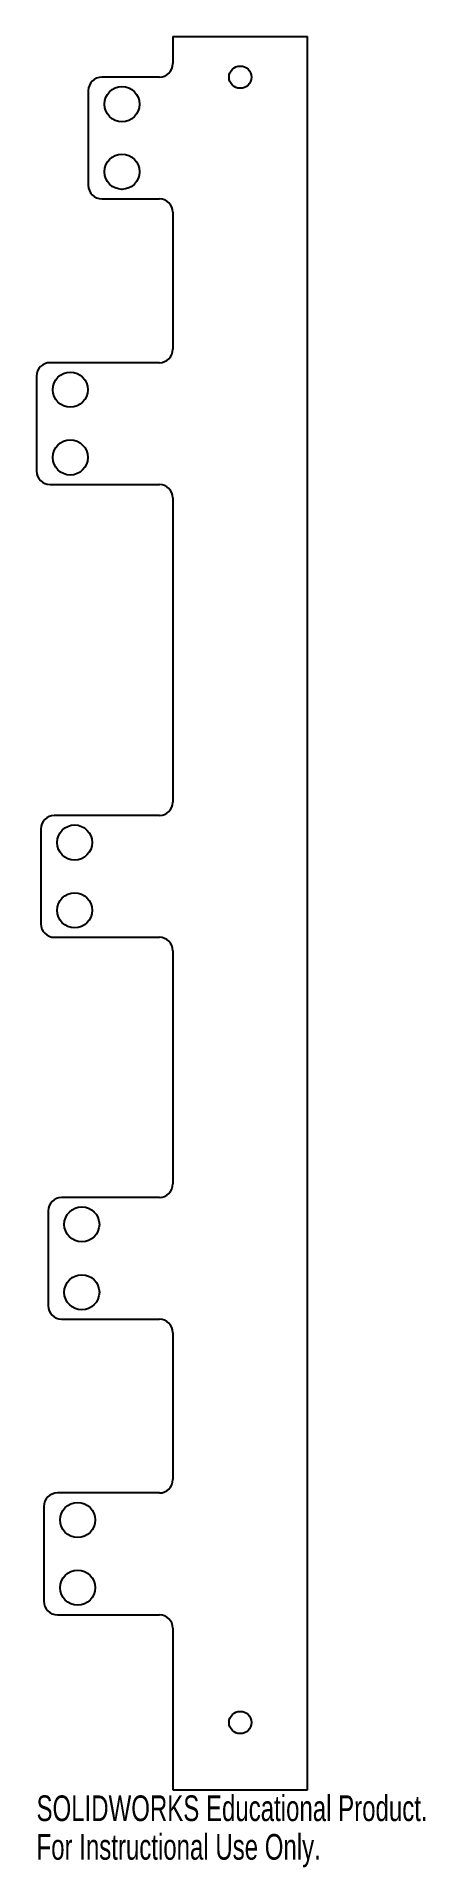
# Model space of a CAD drawing. Header units: inches. Extents: x -1 to 1.9, y -0.6 to 13.
import ezdxf

# ---------------------------------------------------------------- set-up
doc = ezdxf.new("R2010")
doc.units = ezdxf.units.IN
doc.header["$MEASUREMENT"] = 0
doc.styles.add('SLDTEXTSTYLE0', font='TXT', dxfattribs={"width": 0.7})

msp = doc.modelspace()

# ---------------------------------------------------------------- linework, layer by layer
at = {"color": 7, "linetype": 'Continuous', "lineweight": 25}
for p, q in [((0, 12.987), (1, 12.987)), ((0, 12.987), (0, 12.787)), ((1, 0), (1, 12.987)), ((-0.1, 12.687), (-0.527, 12.687)), ((-0.627, 12.587), (-0.627, 11.886)), ((-0.527, 11.786), (-0.1, 11.786)), ((0, 11.686), (0, 10.672)), ((-1.011, 10.472), (-1.011, 9.77)), ((-0.1, 10.572), (-0.911, 10.572)), ((-0.911, 9.67), (-0.1, 9.67)), ((0, 9.57), (0, 7.318)), ((-0.1, 7.218), (-0.879, 7.218)), ((-0.979, 7.118), (-0.979, 6.416)), ((-0.879, 6.316), (-0.1, 6.316)), ((0, 6.216), (0, 4.489)), ((-0.1, 4.389), (-0.825, 4.389)), ((-0.925, 4.289), (-0.925, 3.587)), ((-0.825, 3.487), (-0.1, 3.487)), ((0, 3.387), (0, 2.3)), ((-0.1, 2.2), (-0.856, 2.2)), ((-0.956, 2.1), (-0.956, 1.398)), ((-0.856, 1.298), (-0.1, 1.298)), ((0, 1.198), (0, 0)), ((0, 0), (1, 0))]:
    msp.add_line(p, q, dxfattribs=at)
for centre, radius in [((0.5, 12.687), 0.0825), ((-0.377, 12.487), 0.13), ((-0.377, 11.986), 0.13), ((-0.761, 10.372), 0.13), ((-0.761, 9.87), 0.13), ((-0.729, 7.018), 0.13), ((-0.729, 6.516), 0.13), ((-0.675, 4.189), 0.13), ((-0.675, 3.687), 0.13), ((-0.706, 2), 0.13), ((-0.706, 1.498), 0.13), ((0.5, 0.5), 0.0825)]:
    msp.add_circle(centre, radius, dxfattribs=at)
for centre, start, end in [((-0.1, 12.787), 270, 0), ((-0.527, 12.587), 90, 180), ((-0.527, 11.886), 180, 270), ((-0.1, 11.686), 0, 90), ((-0.1, 10.672), 270, 0), ((-0.911, 10.472), 90, 180), ((-0.911, 9.77), 180, 270), ((-0.1, 9.57), 0, 90), ((-0.879, 7.118), 90, 180), ((-0.1, 7.318), 270, 0), ((-0.879, 6.416), 180, 270), ((-0.1, 6.216), 0, 90), ((-0.1, 4.489), 270, 0), ((-0.825, 4.289), 90, 180), ((-0.825, 3.587), 180, 270), ((-0.1, 3.387), 0, 90), ((-0.856, 2.1), 90, 180), ((-0.1, 2.3), 270, 0), ((-0.856, 1.398), 180, 270), ((-0.1, 1.198), 0, 90)]:
    msp.add_arc(centre, 0.1, start, end, dxfattribs=at)

# ---------------------------------------------------------------- texts
at = {"color": 7, "linetype": 'Continuous', "char_height": 0.1903, "attachment_point": 1, "style": 'SLDTEXTSTYLE0'}
for s, insert in [('SOLIDWORKS Educational Product.', (-1.011, -0.04)), ('For Instructional Use Only.', (-1.011, -0.326))]:
    msp.add_mtext(s, dxfattribs=dict(at, insert=insert))

doc.saveas('drawing.dxf')
